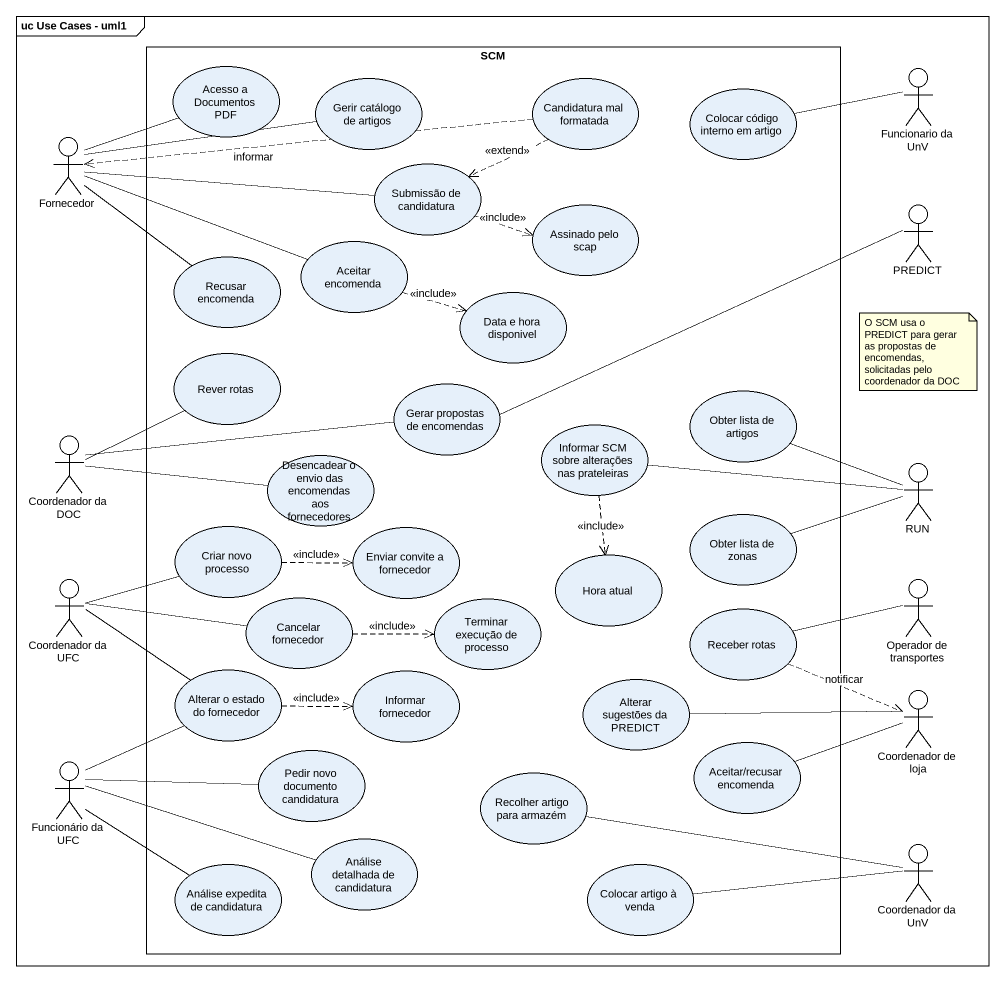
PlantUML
@startuml
mainframe uc Use Cases - uml1
rectangle SCM {
  usecase "Acesso a Documentos PDF" as Acesso_a_Documentos_PDF
  usecase "Gerir catálogo de artigos" as Gerir_catálogo_de_artigos
  usecase "Candidatura mal formatada" as Candidatura_mal_formatada
  usecase "Colocar código interno em artigo" as Colocar_código_interno_em
  usecase "Submissão de candidatura" as Submissão_de_candidatura
  usecase "Assinado pelo scap" as Assinado_pelo_scap
  usecase "Recusar encomenda" as Recusar_encomenda
  usecase "Aceitar encomenda" as Aceitar_encomenda
  usecase "Data e hora disponivel" as Data_e_hora_disponivel
  usecase "Rever rotas" as Rever_rotas
  usecase "Gerar propostas de encomendas" as Gerar_propostas_de
  usecase "Obter lista de artigos" as Obter_lista_de_artigos
  usecase "Desencadear o envio das encomendas aos fornecedores" as Desencadear_o_envio_das
  usecase "Informar SCM sobre alterações nas prateleiras" as Informar_SCM_sobre
  usecase "Criar novo processo" as Criar_novo_processo
  usecase "Enviar convite a fornecedor" as Enviar_convite_a_fornecedor
  usecase "Obter lista de zonas" as Obter_lista_de_zonas
  usecase "Cancelar fornecedor" as Cancelar_fornecedor
  usecase "Terminar execução de processo" as Terminar_execução_de
  usecase "Hora atual" as Hora_atual
  usecase "Receber rotas" as Receber_rotas
  usecase "Alterar o estado do fornecedor" as Alterar_o_estado_do
  usecase "Informar fornecedor" as Informar_fornecedor
  usecase "Alterar sugestões da PREDICT" as Alterar_sugestões_da_PREDICT
  usecase "Pedir novo documento candidatura" as Pedir_novo_documento
  usecase "Recolher artigo para armazém" as Recolher_artigo_para_armazém
  usecase "Aceitar/recusar encomenda" as Aceitar_recusar_encomenda
  usecase "Análise expedita de candidatura" as Análise_expedita_de
  usecase "Análise detalhada de candidatura" as Análise_detalhada_de
  usecase "Colocar artigo à venda" as Colocar_artigo_à_venda
}
actor "Funcionario da UnV" as Funcionario_da_UnV
actor Fornecedor
actor PREDICT
actor "Coordenador da DOC" as Coordenador_da_DOC
actor RUN
actor "Coordenador da UFC" as Coordenador_da_UFC
actor "Operador de transportes" as Operador_de_transportes
actor "Coordenador de loja" as Coordenador_de_loja
actor "Funcionário da UFC" as Funcionário_da_UFC
actor "Coordenador da UnV" as Coordenador_da_UnV
Candidatura_mal_formatada .left.> Fornecedor : informar
Candidatura_mal_formatada .left.> Submissão_de_candidatura : <<extend>>
Funcionario_da_UnV -left- Colocar_código_interno_em
Fornecedor -right- Acesso_a_Documentos_PDF
Fornecedor -right- Gerir_catálogo_de_artigos
Fornecedor -right- Submissão_de_candidatura
Submissão_de_candidatura .right.> Assinado_pelo_scap : <<include>>
Recusar_encomenda -up- Fornecedor
Aceitar_encomenda -left- Fornecedor
Aceitar_encomenda .right.> Data_e_hora_disponivel : <<include>>
Gerar_propostas_de -right- PREDICT
Coordenador_da_DOC -right- Rever_rotas
Coordenador_da_DOC -right- Gerar_propostas_de
Coordenador_da_DOC -right- Desencadear_o_envio_das
Informar_SCM_sobre ..> Hora_atual : <<include>>
RUN -left- Obter_lista_de_artigos
RUN -left- Informar_SCM_sobre
RUN -left- Obter_lista_de_zonas
Criar_novo_processo .right.> Enviar_convite_a_fornecedor : <<include>>
Coordenador_da_UFC -right- Criar_novo_processo
Coordenador_da_UFC -right- Cancelar_fornecedor
Coordenador_da_UFC -right- Alterar_o_estado_do
Cancelar_fornecedor .right.> Terminar_execução_de : <<include>>
Operador_de_transportes -left- Receber_rotas
Receber_rotas .right.> Coordenador_de_loja : notificar
Alterar_o_estado_do .right.> Informar_fornecedor : <<include>>
Coordenador_de_loja -left- Alterar_sugestões_da_PREDICT
Funcionário_da_UFC -up- Alterar_o_estado_do
Funcionário_da_UFC -right- Pedir_novo_documento
Funcionário_da_UFC -right- Análise_detalhada_de
Aceitar_recusar_encomenda -right- Coordenador_de_loja
Análise_expedita_de -left- Funcionário_da_UFC
Coordenador_da_UnV -left- Recolher_artigo_para_armazém
Coordenador_da_UnV -left- Colocar_artigo_à_venda
note as N1
  O SCM usa o PREDICT para gerar as propostas de encomendas, solicitadas pelo coordenador da DOC
end note
@enduml
